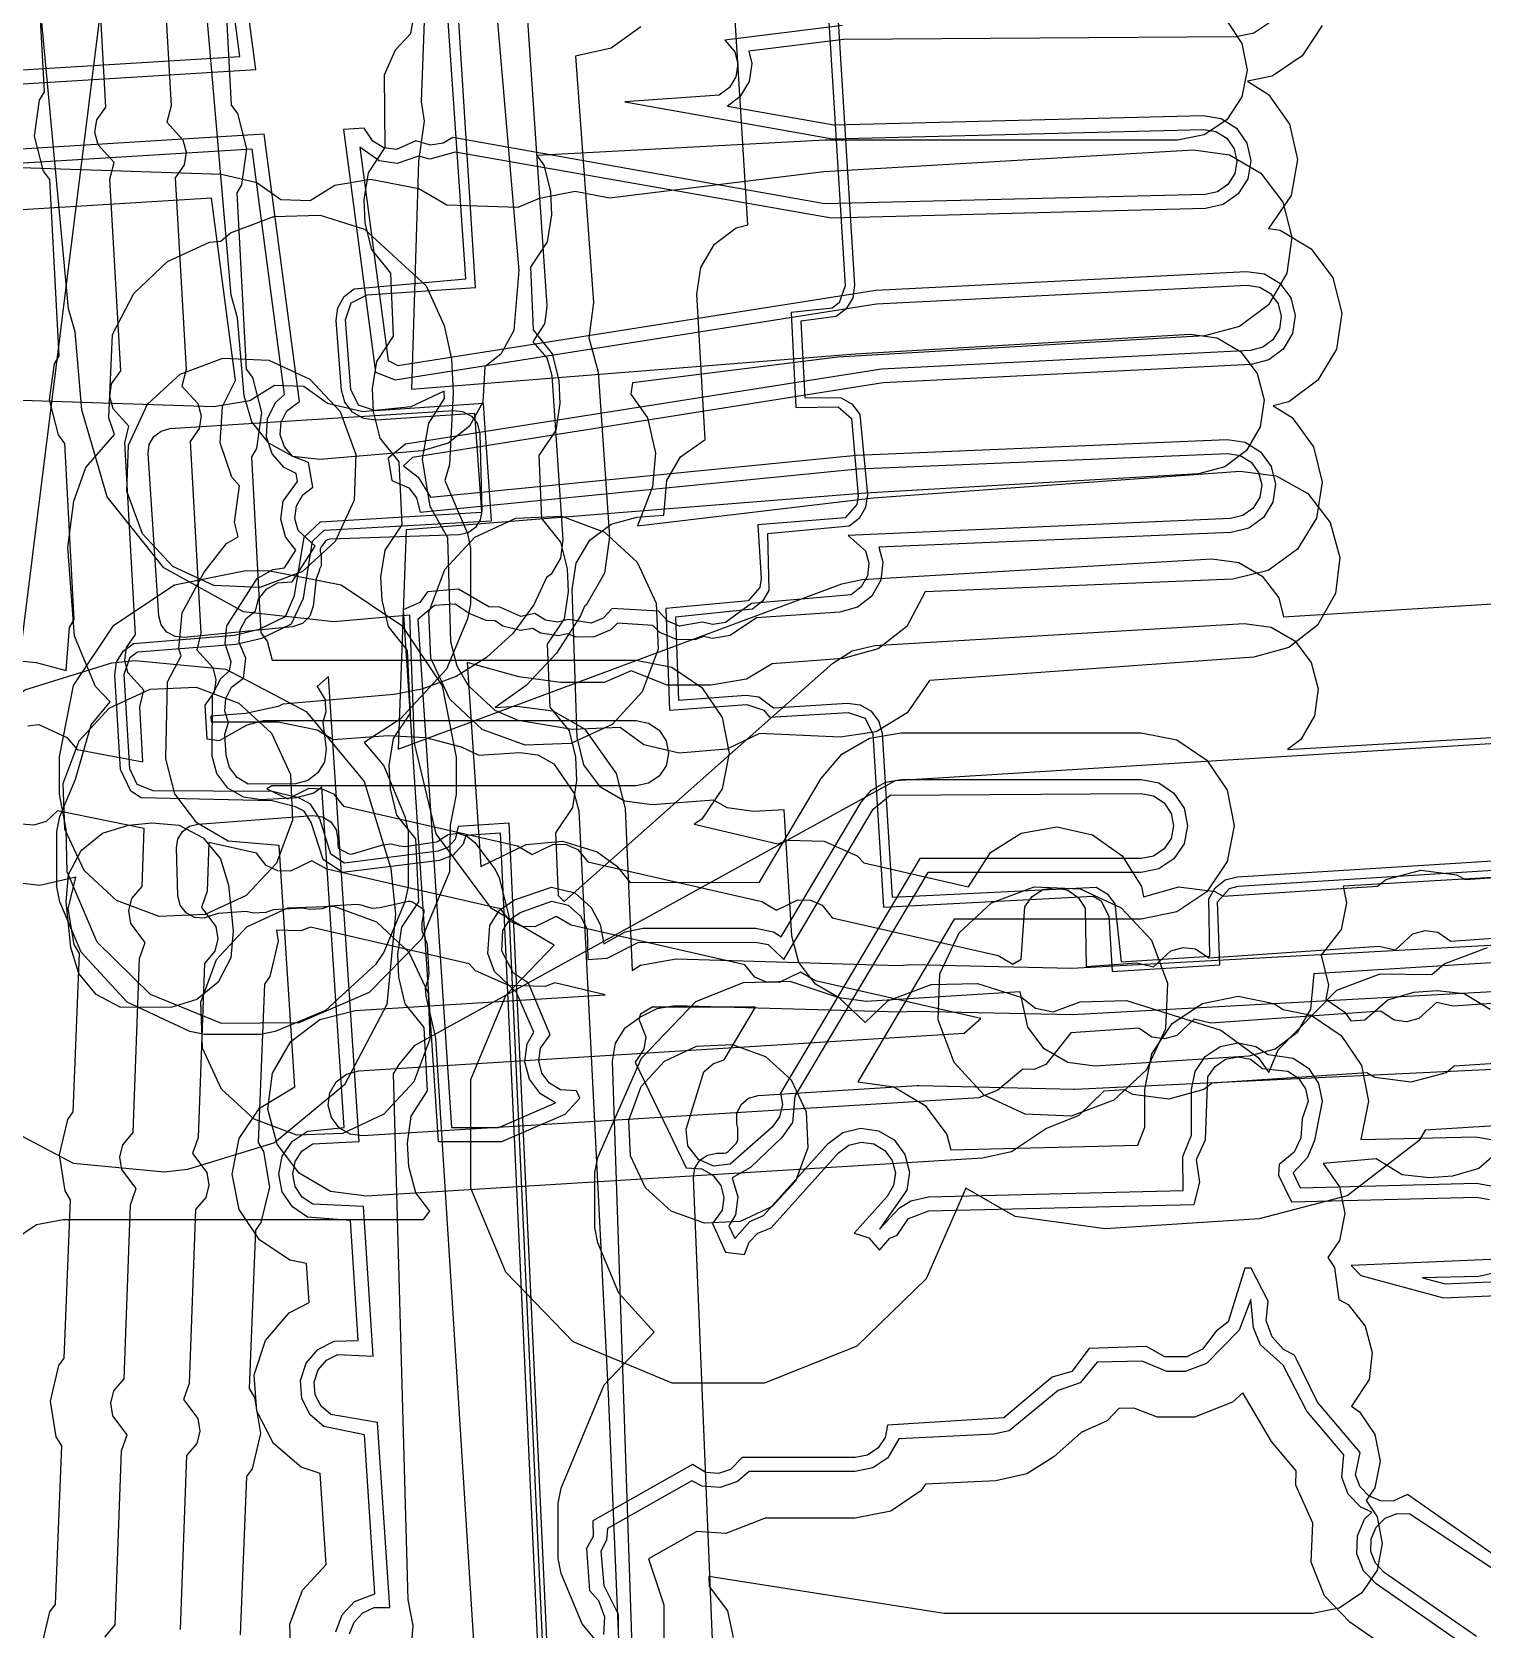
# Model space of a CAD drawing. Header units: metres. Extents: x -3943 to -3664, y 4962 to 6622.
# Drawn here: x -3807.2 to -3776.07, y 5378.85 to 5413.15 of the extents above; entities that cross this region are included whole.
import ezdxf

# ---------------------------------------------------------------- set-up
doc = ezdxf.new("R2010")
doc.units = ezdxf.units.M
doc.layers.add('AI_GREENING_EXCLUSIONS', color=1, linetype='Continuous')
doc.layers.add('AI_GREENING_LAWN', color=82, linetype='Continuous')

msp = doc.modelspace()

# ---------------------------------------------------------------- linework, layer by layer
at = {"layer": 'AI_GREENING_EXCLUSIONS'}
for points in [[(-3792.128, 5446.224), (-3789.745, 5407.694), (-3789.869, 5407.332), (-3790.024, 5407.214), (-3790.905, 5407.121), (-3790.8, 5405.08), (-3789.894, 5405.098), (-3789.607, 5404.845), (-3789.466, 5403.194), (-3789.493, 5403.001), (-3789.746, 5402.714), (-3791.621, 5402.56), (-3791.549, 5401.41), (-3791.575, 5401.218), (-3791.825, 5400.932), (-3793.59, 5400.765), (-3793.514, 5398.582), (-3791.852, 5398.703), (-3791.489, 5398.583), (-3791.369, 5398.429), (-3789.679, 5398.534), (-3789.317, 5398.409), (-3789.149, 5398.065), (-3788.92, 5394.355), (-3784.42, 5394.589), (-3784.251, 5394.491), (-3784.084, 5394.148), (-3784.009, 5392.967), (-3781.701, 5393.113), (-3781.748, 5394.469), (-3781.495, 5394.756), (-3781.306, 5394.806), (-3752.785, 5396.592)], [(-3791.929, 5446.237), (-3789.545, 5407.706), (-3789.582, 5407.436), (-3789.719, 5407.199), (-3789.937, 5407.034), (-3790.695, 5406.934), (-3790.61, 5405.293), (-3789.829, 5405.288), (-3789.593, 5405.15), (-3789.427, 5404.933), (-3789.267, 5403.206), (-3789.304, 5402.936), (-3789.441, 5402.7), (-3789.658, 5402.534), (-3791.409, 5402.372), (-3791.385, 5401.154), (-3791.521, 5400.919), (-3791.735, 5400.753), (-3793.384, 5400.579), (-3793.321, 5398.796), (-3791.867, 5398.903), (-3791.596, 5398.869), (-3791.281, 5398.635), (-3789.692, 5398.733), (-3789.421, 5398.696), (-3789.185, 5398.559), (-3789.019, 5398.342), (-3788.95, 5398.078), (-3788.733, 5394.567), (-3784.354, 5394.778), (-3784.119, 5394.641), (-3783.954, 5394.424), (-3783.822, 5393.179), (-3781.913, 5393.3), (-3781.938, 5394.533), (-3781.8, 5394.77), (-3781.583, 5394.936), (-3781.319, 5395.005), (-3752.797, 5396.791)], [(-3754.535, 5394.479), (-3779.685, 5392.923), (-3779.751, 5392.16), (-3780.045, 5391.654), (-3780.51, 5391.299), (-3781.076, 5391.149), (-3784.382, 5390.94), (-3784.962, 5391.017), (-3785.468, 5391.311), (-3785.823, 5391.776), (-3785.985, 5392.533), (-3789.295, 5392.328), (-3789.875, 5392.406), (-3790.381, 5392.701), (-3790.736, 5393.166), (-3790.885, 5393.732), (-3790.885, 5393.732), (-3791.053, 5396.445), (-3791.701, 5396.405), (-3792.277, 5396.482), (-3792.562, 5396.646), (-3793.886, 5396.549), (-3794.48, 5396.626), (-3794.997, 5396.929), (-3795.354, 5397.41), (-3795.494, 5397.993), (-3795.606, 5401.176), (-3795.517, 5401.74), (-3795.223, 5402.23), (-3794.768, 5402.575), (-3794.216, 5402.724), (-3793.638, 5402.767), (-3793.57, 5403.515), (-3793.276, 5404.021), (-3792.75, 5404.391), (-3792.928, 5407.512), (-3792.845, 5408.088), (-3792.549, 5408.588), (-3792.085, 5408.939), (-3791.83, 5409.006), (-3794.032, 5444.604)], [(-3798.262, 5427.365), (-3798.848, 5411.653), (-3798.78, 5411.227), (-3798.905, 5410.372), (-3799.056, 5405.474), (-3789.526, 5406.231), (-3782.336, 5406.655), (-3781.756, 5406.574), (-3781.251, 5406.278), (-3780.898, 5405.812), (-3780.75, 5405.245), (-3780.831, 5404.665), (-3781.127, 5404.161), (-3781.594, 5403.807), (-3782.16, 5403.66), (-3789.304, 5403.24), (-3799.166, 5402.456), (-3799.337, 5397.747), (-3789.816, 5401.297), (-3789.38, 5401.389), (-3781.874, 5401.833), (-3781.294, 5401.753), (-3780.789, 5401.457), (-3780.436, 5400.991), (-3780.331, 5400.589), (-3774.579, 5400.945)], [(-3797.536, 5417.202), (-3796.75, 5408.025), (-3796.855, 5406.738), (-3797.137, 5406.225), (-3797.476, 5405.954), (-3797.525, 5405.195), (-3797.808, 5404.682), (-3798.265, 5404.317), (-3798.827, 5404.154), (-3801.019, 5403.966), (-3801.601, 5404.031), (-3802.113, 5404.314), (-3802.479, 5404.771), (-3802.642, 5405.333), (-3802.785, 5407.004), (-3802.927, 5407.496), (-3803.502, 5414.211)], [(-3817.391, 5411.417), (-3802.398, 5412.34), (-3803.004, 5416.943)], [(-3817.224, 5411.728), (-3802.738, 5412.62), (-3803.268, 5416.648)], [(-3807.889, 5399.681), (-3807.113, 5399.603), (-3806.47, 5399.437), (-3806.398, 5400.355), (-3806.295, 5400.53), (-3806.496, 5404.311), (-3806.632, 5404.491), (-3806.827, 5405.247), (-3806.718, 5406.019), (-3806.615, 5406.194), (-3806.816, 5409.975), (-3806.952, 5410.155), (-3807.147, 5410.911), (-3807.038, 5411.684), (-3806.935, 5411.859), (-3807.136, 5415.64)], [(-3807.287, 5398.249), (-3807.055, 5398.277), (-3806.45, 5397.998), (-3806.227, 5397.74), (-3804.82, 5397.47), (-3804.888, 5398.657), (-3804.799, 5399.014), (-3805.141, 5399.391), (-3805.209, 5399.655), (-3805.171, 5399.926), (-3804.975, 5400.205), (-3805.207, 5404.321), (-3805.118, 5404.678), (-3805.461, 5405.055), (-3805.529, 5405.32), (-3805.491, 5405.59), (-3805.295, 5405.869), (-3805.527, 5409.986), (-3805.438, 5410.343), (-3805.781, 5410.72), (-3805.849, 5410.984), (-3805.811, 5411.255), (-3805.615, 5411.533), (-3805.847, 5415.65)], [(-3804.447, 5415.679), (-3804.214, 5411.562), (-3804.303, 5411.206), (-3803.961, 5410.828), (-3803.892, 5410.564), (-3803.93, 5410.293), (-3804.127, 5410.015), (-3803.894, 5405.898), (-3803.983, 5405.541), (-3803.641, 5405.164), (-3803.572, 5404.899), (-3803.61, 5404.629), (-3803.807, 5404.35), (-3803.574, 5400.233), (-3803.663, 5399.877), (-3803.321, 5399.499), (-3803.253, 5399.235), (-3803.291, 5398.965), (-3803.487, 5398.686), (-3803.446, 5397.969), (-3803.174, 5397.928), (-3802.579, 5398.266), (-3802.233, 5398.358), (-3794.233, 5398.358), (-3793.966, 5398.305), (-3793.738, 5398.153), (-3793.587, 5397.926), (-3793.533, 5397.658), (-3793.587, 5397.39), (-3793.738, 5397.163), (-3793.966, 5397.011), (-3794.233, 5396.958), (-3802.048, 5396.958), (-3802.159, 5396.895), (-3801.706, 5396.68), (-3801.248, 5396.904), (-3800.975, 5396.896), (-3800.726, 5396.785), (-3800.513, 5396.519), (-3796.779, 5395.667), (-3796.46, 5395.483), (-3796.003, 5395.707), (-3795.73, 5395.7), (-3795.481, 5395.588), (-3795.267, 5395.322), (-3791.533, 5394.47), (-3791.215, 5394.286), (-3790.758, 5394.51), (-3790.485, 5394.503), (-3790.235, 5394.391), (-3790.022, 5394.125), (-3786.459, 5393.312), (-3786.141, 5393.128), (-3785.965, 5393.238), (-3785.885, 5394.36), (-3785.728, 5394.583), (-3785.497, 5394.729), (-3785.228, 5394.776), (-3784.961, 5394.717), (-3784.738, 5394.559), (-3784.592, 5394.329), (-3784.569, 5393.079), (-3783.485, 5393.154), (-3783.127, 5393.07), (-3782.755, 5393.417), (-3782.491, 5393.489), (-3782.22, 5393.455), (-3781.939, 5393.262), (-3778.288, 5393.516), (-3777.93, 5393.432), (-3777.557, 5393.779), (-3777.294, 5393.851), (-3777.023, 5393.817), (-3776.742, 5393.624), (-3773.091, 5393.878)], [(-3803.126, 5415.354), (-3802.925, 5411.573), (-3802.789, 5411.393), (-3802.594, 5410.637), (-3802.703, 5409.864), (-3802.806, 5409.69), (-3802.605, 5405.908), (-3802.47, 5405.728), (-3802.274, 5404.973), (-3802.383, 5404.2), (-3802.486, 5404.025), (-3802.285, 5400.244), (-3802.15, 5400.064), (-3802.045, 5399.658), (-3794.233, 5399.658), (-3793.468, 5399.506), (-3792.819, 5399.072), (-3792.386, 5398.423), (-3792.233, 5397.658), (-3792.386, 5396.893), (-3792.819, 5396.244), (-3792.983, 5396.134), (-3791.186, 5395.712), (-3790.976, 5395.792), (-3790.196, 5395.77), (-3789.483, 5395.452), (-3789.344, 5395.304), (-3787.095, 5394.791), (-3786.625, 5395.524), (-3785.965, 5395.942), (-3785.197, 5396.076), (-3784.435, 5395.905), (-3783.797, 5395.456), (-3783.379, 5394.797), (-3783.341, 5394.576), (-3782.581, 5394.786), (-3781.807, 5394.687), (-3781.631, 5394.587), (-3778.315, 5394.805), (-3778.137, 5394.943), (-3777.384, 5395.148), (-3776.61, 5395.049), (-3776.434, 5394.949), (-3773.118, 5395.167)], [(-3754.86, 5390.953), (-3777.289, 5389.564), (-3777.419, 5389.34), (-3778.969, 5388.156), (-3780.855, 5387.656), (-3784.161, 5387.447), (-3786.094, 5387.706), (-3787.151, 5388.319), (-3788.002, 5386.371), (-3789.496, 5384.924), (-3791.477, 5384.133), (-3793.455, 5384.133), (-3795.579, 5385.02), (-3797.026, 5386.514), (-3797.782, 5388.319), (-3797.782, 5390.649), (-3797.026, 5392.454), (-3795.991, 5393.536), (-3797.334, 5394.324), (-3798.525, 5395.928), (-3798.992, 5397.87), (-3799.089, 5400.619), (-3800.721, 5400.479), (-3802.66, 5400.695), (-3804.368, 5401.637), (-3805.586, 5403.16), (-3806.129, 5405.034), (-3806.272, 5406.706), (-3806.415, 5407.198), (-3807.153, 5415.131)], [(-3795.475, 5364.054), (-3796.955, 5396.155), (-3798.05, 5396.082), (-3798.117, 5395.803), (-3798.27, 5395.636), (-3798.481, 5395.553), (-3800.49, 5395.293), (-3800.787, 5395.489), (-3801.023, 5396.251), (-3801.218, 5396.561), (-3801.455, 5396.689), (-3802.036, 5396.838), (-3804.601, 5396.849), (-3804.942, 5396.985), (-3805.098, 5397.319), (-3805.221, 5399.353), (-3805.094, 5399.718), (-3804.935, 5399.836), (-3802.817, 5399.999), (-3802.265, 5400.127), (-3801.63, 5400.437), (-3801.371, 5400.987), (-3801.179, 5402.209), (-3800.927, 5402.444), (-3797.333, 5402.645), (-3797.505, 5405.167), (-3799.826, 5405.008), (-3800.188, 5405.129), (-3800.359, 5405.47), (-3800.47, 5406.966), (-3800.349, 5407.331), (-3800.005, 5407.502), (-3797.676, 5407.661), (-3798.121, 5414.741)], [(-3795.675, 5364.047), (-3797.145, 5395.942), (-3797.888, 5395.893), (-3797.943, 5395.705), (-3798.156, 5395.471), (-3798.452, 5395.355), (-3800.533, 5395.098), (-3800.949, 5395.372), (-3801.209, 5396.171), (-3801.359, 5396.41), (-3801.542, 5396.508), (-3802.046, 5396.638), (-3804.859, 5396.699), (-3805.08, 5396.84), (-3805.298, 5397.306), (-3805.421, 5399.341), (-3805.383, 5399.615), (-3805.242, 5399.852), (-3805.021, 5400.017), (-3802.851, 5400.196), (-3802.326, 5400.318), (-3801.76, 5400.592), (-3801.563, 5401.046), (-3801.357, 5402.299), (-3801.005, 5402.628), (-3797.546, 5402.835), (-3797.691, 5404.954), (-3799.812, 5404.809), (-3800.082, 5404.843), (-3800.319, 5404.978), (-3800.486, 5405.193), (-3800.558, 5405.455), (-3800.669, 5406.951), (-3800.636, 5407.223), (-3800.5, 5407.462), (-3800.284, 5407.63), (-3797.889, 5407.847), (-3798.347, 5414.529)], [(-3807.592, 5387.209), (-3807.106, 5387.534), (-3806.532, 5387.648), (-3798.793, 5387.648), (-3798.66, 5387.82), (-3798.961, 5388.216), (-3799.11, 5388.782), (-3799.14, 5389.282), (-3799.061, 5389.861), (-3798.707, 5390.411), (-3798.778, 5391.768), (-3799.187, 5392.278), (-3799.327, 5392.846), (-3799.349, 5393.345), (-3799.26, 5393.924), (-3798.898, 5394.468), (-3798.958, 5395.817), (-3799.367, 5396.326), (-3799.506, 5396.895), (-3799.529, 5397.394), (-3799.44, 5397.973), (-3799.078, 5398.516), (-3799.138, 5399.865), (-3799.546, 5400.375), (-3799.686, 5400.943), (-3799.708, 5401.443), (-3799.619, 5402.021), (-3799.257, 5402.565), (-3799.317, 5403.914), (-3799.726, 5404.424), (-3799.866, 5404.992), (-3799.888, 5405.492), (-3799.799, 5406.07), (-3799.437, 5406.614), (-3799.497, 5407.963), (-3799.906, 5408.473), (-3800.045, 5409.041), (-3800.067, 5409.54), (-3799.979, 5410.119), (-3799.617, 5410.663), (-3799.635, 5412.224), (-3799.399, 5412.76), (-3799.069, 5413.114), (-3798.95, 5413.756)], [(-3796.579, 5413.603), (-3796.145, 5407.265), (-3796.145, 5407.265), (-3796.145, 5407.265), (-3796.145, 5407.265), (-3796.17, 5407.071), (-3796.195, 5406.878), (-3796.195, 5406.878), (-3796.195, 5406.878), (-3796.45, 5406.492), (-3796.145, 5406.145), (-3796.145, 5406.145), (-3796.145, 5406.145), (-3796.094, 5405.957), (-3796.043, 5405.768), (-3796.043, 5405.768), (-3796.043, 5405.768), (-3795.801, 5402.238), (-3795.853, 5401.846), (-3796.052, 5401.504), (-3796.154, 5401.428), (-3796.43, 5400.845), (-3796.881, 5400.231), (-3797.441, 5399.712), (-3798.096, 5399.306), (-3798.831, 5399.03), (-3799.424, 5398.919), (-3801.813, 5398.713), (-3801.918, 5398.664), (-3802.609, 5398.513), (-3803.363, 5398.451), (-3803.356, 5398.329), (-3801.913, 5398.333), (-3801.08, 5398.158), (-3800.737, 5397.951), (-3799.553, 5398.037), (-3798.754, 5397.995), (-3797.986, 5397.798), (-3797.608, 5397.615), (-3796.725, 5397.673), (-3796.338, 5397.622), (-3796, 5397.427), (-3795.559, 5396.796), (-3795.464, 5396.418), (-3794.833, 5383.903), (-3794.129, 5367.23)], [(-3789.8, 5413.283), (-3792.327, 5412.972), (-3792.113, 5412.72), (-3792.048, 5412.455), (-3792.089, 5412.185), (-3792.23, 5411.951), (-3792.45, 5411.789), (-3794.47, 5411.643), (-3790.013, 5410.848), (-3782.052, 5411.054), (-3781.783, 5411.008), (-3781.552, 5410.862), (-3781.394, 5410.639), (-3781.334, 5410.372), (-3781.38, 5410.103), (-3781.526, 5409.872), (-3781.749, 5409.715), (-3782.015, 5409.654), (-3790.189, 5409.457), (-3798.166, 5410.88), (-3798.376, 5410.755), (-3798.646, 5410.717), (-3798.959, 5410.808), (-3799.376, 5410.622), (-3799.647, 5410.659), (-3799.883, 5410.797), (-3800.066, 5411.081), (-3800.512, 5411.053), (-3799.826, 5405.838), (-3799.401, 5405.674), (-3789.069, 5407.304), (-3781.115, 5407.706), (-3780.845, 5407.666), (-3780.61, 5407.526), (-3780.447, 5407.307), (-3780.381, 5407.042), (-3780.42, 5406.772), (-3780.56, 5406.537), (-3780.78, 5406.374), (-3781.044, 5406.307), (-3788.961, 5405.908), (-3799.183, 5404.291), (-3799.557, 5403.993), (-3799.478, 5403.513), (-3799.11, 5403.359), (-3798.943, 5403.143), (-3798.867, 5402.832), (-3789.471, 5403.761), (-3781.531, 5404.094), (-3781.261, 5404.052), (-3781.028, 5403.91), (-3780.867, 5403.689), (-3780.802, 5403.424), (-3780.844, 5403.154), (-3780.987, 5402.921), (-3781.207, 5402.76), (-3781.473, 5402.695), (-3789.679, 5402.333), (-3789.304, 5402), (-3789.232, 5401.737), (-3789.265, 5401.466), (-3789.4, 5401.229), (-3789.616, 5401.061), (-3791.752, 5400.872), (-3792.315, 5400.464), (-3792.584, 5400.42), (-3792.812, 5400.474), (-3793.302, 5400.389), (-3793.553, 5400.496), (-3793.75, 5400.706), (-3794.748, 5400.762), (-3794.942, 5400.556), (-3795.193, 5400.448), (-3795.683, 5400.53), (-3795.91, 5400.475), (-3796.18, 5400.518), (-3796.406, 5400.656), (-3796.703, 5400.596), (-3797.158, 5400.795), (-3797.392, 5400.798), (-3798.041, 5401.182), (-3798.711, 5401.124), (-3798.876, 5400.895), (-3799.232, 5400.737), (-3798.478, 5389.321), (-3797.114, 5389.321), (-3795.754, 5389.903), (-3795.436, 5390.249), (-3795.514, 5390.411), (-3795.852, 5390.431), (-3796.088, 5390.569), (-3796.252, 5390.787), (-3796.321, 5391.051), (-3796.284, 5391.321), (-3796.073, 5391.612), (-3796.544, 5392.717), (-3796.865, 5392.932), (-3797.117, 5393.407), (-3797.091, 5393.849), (-3796.946, 5394.08), (-3796.722, 5394.238), (-3796.041, 5394.482), (-3795.689, 5394.398), (-3795.426, 5394.158), (-3795.284, 5393.878), (-3795.268, 5393.228), (-3794.855, 5393.255), (-3794.185, 5393.593), (-3791.668, 5393.601), (-3791.4, 5393.548), (-3791.059, 5393.226), (-3789.143, 5396.453), (-3788.778, 5396.755), (-3783.392, 5396.796), (-3783.124, 5396.743), (-3782.897, 5396.591), (-3782.745, 5396.364), (-3782.692, 5396.096), (-3782.745, 5395.828), (-3782.897, 5395.601), (-3783.124, 5395.449), (-3783.392, 5395.396), (-3788.143, 5395.396), (-3791.134, 5390.356), (-3791.092, 5390.115), (-3791.151, 5389.849), (-3791.307, 5389.625), (-3792.212, 5388.832), (-3792.566, 5388.791), (-3792.894, 5388.93), (-3793.118, 5389.23), (-3793.159, 5389.584), (-3792.776, 5390.813), (-3792.57, 5390.993), (-3792.338, 5391.071), (-3791.667, 5392.201), (-3793.89, 5392.201), (-3794.138, 5392.053), (-3794.176, 5391.943), (-3794.024, 5391.57), (-3794.062, 5391.299), (-3794.255, 5391.022), (-3793.154, 5388.754), (-3792.817, 5388.734), (-3792.581, 5388.596), (-3792.416, 5388.378), (-3792.347, 5388.114), (-3792.385, 5387.843), (-3792.591, 5387.556), (-3792.311, 5386.94), (-3791.905, 5386.891), (-3791.805, 5387.156), (-3791.617, 5387.353), (-3791.33, 5387.465), (-3789.884, 5389.076), (-3789.665, 5389.24), (-3789.4, 5389.307), (-3789.13, 5389.268), (-3788.895, 5389.129), (-3788.732, 5388.91), (-3788.664, 5388.646), (-3788.703, 5388.375), (-3788.842, 5388.14), (-3789.548, 5387.354), (-3789.234, 5387.251), (-3789.009, 5386.983), (-3788.785, 5387.245), (-3788.625, 5387.311), (-3788.382, 5387.664), (-3787.949, 5387.828), (-3782.253, 5387.97), (-3782.127, 5388.449), (-3782.198, 5388.935), (-3782.009, 5389.354), (-3781.956, 5390.706), (-3781.804, 5390.933), (-3781.577, 5391.085), (-3781.309, 5391.138), (-3781.041, 5391.085), (-3780.782, 5390.885), (-3780.239, 5390.832), (-3780.012, 5390.68), (-3779.86, 5390.453), (-3779.807, 5390.185), (-3779.936, 5389.804), (-3779.963, 5389.397), (-3780.108, 5389.087), (-3780.426, 5388.829), (-3780.438, 5388.599), (-3780.159, 5388.023), (-3776.182, 5388.122), (-3775.913, 5388.076)], [(-3780.645, 5413.336), (-3780.968, 5413.117), (-3781.35, 5413.038), (-3789.78, 5412.983), (-3791.813, 5412.733), (-3791.748, 5412.469), (-3791.806, 5412.083), (-3792.008, 5411.749), (-3792.271, 5411.555), (-3789.99, 5411.149), (-3782.059, 5411.354), (-3781.675, 5411.288), (-3781.345, 5411.079), (-3781.12, 5410.761), (-3781.034, 5410.38), (-3781.1, 5409.995), (-3781.308, 5409.666), (-3781.627, 5409.44), (-3782.008, 5409.354), (-3790.04, 5409.147), (-3798.117, 5410.567), (-3798.663, 5410.417), (-3798.905, 5410.48), (-3799.358, 5410.323), (-3799.745, 5410.375), (-3800.16, 5410.675), (-3799.557, 5406.092), (-3799.347, 5405.986), (-3789.084, 5407.604), (-3781.13, 5408.005), (-3780.744, 5407.949), (-3780.409, 5407.748), (-3780.176, 5407.435), (-3780.081, 5407.057), (-3780.138, 5406.671), (-3780.338, 5406.336), (-3780.651, 5406.103), (-3781.029, 5406.008), (-3788.93, 5405.609), (-3799.034, 5404.011), (-3799.227, 5403.832), (-3798.912, 5403.585), (-3798.642, 5403.156), (-3789.501, 5404.059), (-3781.544, 5404.394), (-3781.158, 5404.334), (-3780.825, 5404.131), (-3780.595, 5403.816), (-3780.503, 5403.437), (-3780.563, 5403.051), (-3780.766, 5402.718), (-3781.081, 5402.488), (-3781.46, 5402.396), (-3789.021, 5402.079), (-3788.932, 5401.759), (-3788.981, 5401.372), (-3789.173, 5401.032), (-3789.481, 5400.793), (-3789.857, 5400.689), (-3791.646, 5400.563), (-3792.209, 5400.183), (-3792.594, 5400.121), (-3792.788, 5400.166), (-3792.973, 5400.092), (-3793.363, 5400.096), (-3793.722, 5400.248), (-3793.872, 5400.402), (-3794.633, 5400.452), (-3794.771, 5400.31), (-3795.13, 5400.155), (-3795.52, 5400.149), (-3795.705, 5400.222), (-3795.898, 5400.176), (-3796.284, 5400.236), (-3796.451, 5400.338), (-3796.713, 5400.296), (-3797.093, 5400.386), (-3797.255, 5400.502), (-3797.453, 5400.504), (-3797.812, 5400.658), (-3798.118, 5400.858), (-3798.556, 5400.832), (-3798.918, 5400.527), (-3798.198, 5389.621), (-3797.175, 5389.621), (-3795.959, 5390.152), (-3796.287, 5390.344), (-3796.522, 5390.656), (-3796.621, 5391.033), (-3796.568, 5391.42), (-3796.424, 5391.664), (-3796.801, 5392.518), (-3797.269, 5392.972), (-3797.413, 5393.36), (-3797.371, 5393.957), (-3797.163, 5394.287), (-3796.844, 5394.512), (-3796.049, 5394.782), (-3795.546, 5394.661), (-3795.193, 5394.347), (-3795.002, 5393.98), (-3794.922, 5393.565), (-3794.466, 5393.825), (-3794.083, 5393.901), (-3791.668, 5393.901), (-3791.285, 5393.825), (-3791.118, 5393.713), (-3789.401, 5396.606), (-3789.178, 5396.867), (-3788.879, 5397.037), (-3788.541, 5397.096), (-3783.392, 5397.096), (-3783.009, 5397.02), (-3782.685, 5396.803), (-3782.468, 5396.479), (-3782.392, 5396.096), (-3782.468, 5395.713), (-3782.685, 5395.389), (-3783.009, 5395.172), (-3783.392, 5395.096), (-3787.972, 5395.096), (-3790.824, 5390.291), (-3790.876, 5389.728), (-3791.1, 5389.408), (-3791.774, 5388.762), (-3792.169, 5388.539), (-3792.048, 5388.132), (-3792.101, 5387.745), (-3792.24, 5387.508), (-3792.115, 5387.234), (-3791.79, 5387.599), (-3791.497, 5387.728), (-3790.107, 5389.276), (-3789.795, 5389.51), (-3789.417, 5389.607), (-3789.03, 5389.551), (-3788.695, 5389.352), (-3788.461, 5389.04), (-3788.364, 5388.662), (-3788.42, 5388.276), (-3789.007, 5387.44), (-3788.575, 5387.894), (-3788.337, 5388.042), (-3787.956, 5388.128), (-3782.486, 5388.265), (-3782.492, 5388.995), (-3782.309, 5389.458), (-3782.309, 5390.438), (-3782.233, 5390.821), (-3782.016, 5391.145), (-3781.692, 5391.362), (-3781.309, 5391.438), (-3780.926, 5391.362), (-3780.662, 5391.185), (-3780.124, 5391.109), (-3779.8, 5390.892), (-3779.583, 5390.568), (-3779.507, 5390.185), (-3779.669, 5389.338), (-3779.82, 5388.976), (-3780.129, 5388.649), (-3779.973, 5388.328), (-3776.189, 5388.422), (-3775.805, 5388.356)], [(-3779.504, 5413.285), (-3779.933, 5412.633), (-3780.579, 5412.195), (-3781.105, 5412.087), (-3780.656, 5411.804), (-3780.206, 5411.167), (-3780.034, 5410.406), (-3780.167, 5409.637), (-3780.654, 5408.927), (-3780.408, 5408.891), (-3779.739, 5408.49), (-3779.273, 5407.864), (-3779.082, 5407.107), (-3779.196, 5406.335), (-3779.596, 5405.665), (-3780.222, 5405.2), (-3780.556, 5405.116), (-3780.148, 5404.867), (-3779.688, 5404.237), (-3779.504, 5403.478), (-3779.624, 5402.707), (-3780.03, 5402.041), (-3780.66, 5401.581), (-3781.418, 5401.397), (-3788.024, 5401.12), (-3788.417, 5400.379), (-3789.032, 5399.899), (-3789.785, 5399.692), (-3791.313, 5399.58), (-3791.859, 5399.247), (-3792.629, 5399.121), (-3793.567, 5399.117), (-3794.34, 5399.428), (-3794.919, 5399.177), (-3795.858, 5399.176), (-3796.749, 5399.297), (-3797.855, 5399.609), (-3797.566, 5395.227), (-3796.591, 5395.7), (-3795.814, 5395.772), (-3795.069, 5395.54), (-3794.645, 5395.232), (-3794.361, 5394.879), (-3791.586, 5394.885), (-3790.261, 5397.117), (-3789.814, 5397.638), (-3789.218, 5397.978), (-3788.541, 5398.096), (-3783.392, 5398.096), (-3782.627, 5397.944), (-3781.978, 5397.51), (-3781.544, 5396.861), (-3781.392, 5396.096), (-3781.544, 5395.331), (-3781.978, 5394.682), (-3782.627, 5394.248), (-3783.392, 5394.096), (-3787.403, 5394.096), (-3789.475, 5390.604), (-3788.698, 5390.494), (-3788.027, 5390.096), (-3787.559, 5389.472), (-3787.474, 5389.14), (-3783.463, 5389.241), (-3783.309, 5389.624), (-3783.309, 5390.438), (-3783.157, 5391.203), (-3782.723, 5391.852), (-3782.074, 5392.286), (-3781.309, 5392.438), (-3780.544, 5392.286), (-3780.344, 5392.153), (-3779.742, 5392.033), (-3779.093, 5391.599), (-3778.659, 5390.95), (-3778.507, 5390.185), (-3778.674, 5389.36), (-3776.214, 5389.422), (-3775.446, 5389.289)], [(-3781.55, 5413.383), (-3781.225, 5412.897), (-3781.111, 5412.323), (-3781.225, 5411.749), (-3781.55, 5411.262), (-3782.037, 5410.937), (-3782.611, 5410.823), (-3790.174, 5410.823), (-3796.363, 5410.494), (-3796.211, 5410.286), (-3796.071, 5409.718), (-3796.049, 5409.218), (-3796.138, 5408.64), (-3796.5, 5408.096), (-3796.44, 5406.747), (-3796.031, 5406.237), (-3795.892, 5405.669), (-3795.869, 5405.169), (-3795.958, 5404.591), (-3796.32, 5404.047), (-3796.26, 5402.698), (-3795.852, 5402.189), (-3795.712, 5401.62), (-3795.69, 5401.121), (-3795.779, 5400.542), (-3796.141, 5399.998), (-3796.081, 5398.649), (-3795.672, 5398.14), (-3795.532, 5397.571), (-3795.51, 5397.072), (-3795.599, 5396.493), (-3795.961, 5395.95), (-3795.901, 5394.601), (-3795.775, 5394.476), (-3790.011, 5399.593), (-3789.59, 5399.856), (-3789.106, 5399.968), (-3781.177, 5400.445), (-3780.597, 5400.366), (-3780.092, 5400.071), (-3779.738, 5399.604), (-3779.589, 5399.038), (-3779.669, 5398.458), (-3779.964, 5397.953), (-3780.251, 5397.735), (-3772.699, 5398.179)], [(-3794.127, 5413.255), (-3794.767, 5412.801), (-3795.533, 5412.629), (-3795.148, 5407.333), (-3795.148, 5407.333), (-3795.148, 5407.333), (-3795.148, 5407.333), (-3795.198, 5406.946), (-3795.245, 5406.575), (-3795.147, 5406.213), (-3795.045, 5405.837), (-3795.045, 5405.837), (-3795.045, 5405.837), (-3794.804, 5402.306), (-3794.907, 5401.522), (-3795.305, 5400.839), (-3795.339, 5400.814), (-3795.422, 5400.605), (-3795.938, 5399.803), (-3796.595, 5399.114), (-3797.259, 5398.64), (-3796.79, 5398.671), (-3796.017, 5398.569), (-3795.341, 5398.179), (-3794.656, 5397.225), (-3794.465, 5396.468), (-3794.316, 5392.994), (-3794.139, 5393.106), (-3793.37, 5393.241), (-3788.588, 5393.102), (-3788.316, 5393.119), (-3784.876, 5393.045), (-3774.985, 5393.588)], [(-3800.382, 5378.745), (-3800.287, 5379.001), (-3800.101, 5379.201), (-3799.853, 5379.314), (-3799.519, 5379.314), (-3799.78, 5383.286), (-3800.787, 5383.46), (-3800.995, 5383.638), (-3801.119, 5383.881), (-3801.14, 5384.153), (-3801.055, 5384.413), (-3800.878, 5384.621), (-3800.634, 5384.744), (-3799.874, 5384.707), (-3800.085, 5387.921), (-3801.17, 5387.974), (-3801.397, 5388.126), (-3801.549, 5388.353), (-3801.602, 5388.621), (-3801.549, 5388.889), (-3801.397, 5389.116), (-3801.17, 5389.268), (-3800.177, 5389.321), (-3800.833, 5399.303), (-3801.081, 5399.092), (-3800.913, 5398.816), (-3800.889, 5398.544), (-3800.959, 5398.321), (-3800.886, 5397.741), (-3800.924, 5397.471), (-3801.062, 5397.235), (-3801.28, 5397.07), (-3801.544, 5397.001), (-3802.562, 5396.995), (-3802.798, 5397.133), (-3802.963, 5397.351), (-3803.032, 5397.615), (-3803.06, 5398.065), (-3802.982, 5398.314), (-3803.061, 5398.561), (-3803.039, 5398.833), (-3802.914, 5399.076), (-3802.659, 5399.268), (-3802.61, 5399.698), (-3802.755, 5400.035), (-3802.73, 5400.307), (-3802.603, 5400.549), (-3802.403, 5400.715), (-3802.335, 5400.966), (-3802.169, 5401.182), (-3801.932, 5401.319), (-3801.614, 5401.341), (-3801.12, 5402.105), (-3801.487, 5402.437), (-3801.557, 5402.701), (-3801.522, 5402.972), (-3801.385, 5403.209), (-3801.172, 5403.373), (-3801.262, 5403.902), (-3801.602, 5404.029), (-3801.782, 5404.235), (-3801.87, 5404.493), (-3801.852, 5404.766), (-3801.731, 5405.011), (-3801.46, 5405.213), (-3802.215, 5410.949), (-3817.305, 5410.02)], [(-3817.786, 5410.579), (-3803.13, 5410.093), (-3802.37, 5409.915), (-3801.861, 5409.55), (-3801.228, 5409.529), (-3800.701, 5409.857), (-3799.931, 5409.984), (-3798.893, 5409.783), (-3798.296, 5409.432), (-3796.766, 5409.381), (-3796.304, 5409.573), (-3795.539, 5409.727), (-3794.801, 5409.582), (-3790.202, 5410.148), (-3782.266, 5410.615), (-3781.493, 5410.508), (-3780.82, 5410.113), (-3780.349, 5409.491), (-3780.152, 5408.736), (-3780.259, 5407.963), (-3780.654, 5407.289), (-3781.276, 5406.819), (-3782.031, 5406.622), (-3789.903, 5406.159), (-3794.309, 5405.612), (-3794.347, 5405.368), (-3793.989, 5404.86), (-3793.818, 5404.098), (-3793.876, 5403.379), (-3794.203, 5402.541), (-3789.142, 5403.141), (-3781.262, 5403.713), (-3780.488, 5403.616), (-3779.809, 5403.231), (-3779.33, 5402.615), (-3779.122, 5401.863), (-3779.219, 5401.088), (-3779.604, 5400.41), (-3780.22, 5399.93), (-3780.972, 5399.723), (-3787.932, 5399.218), (-3788.41, 5398.523), (-3789.078, 5398.119), (-3789.849, 5398.001), (-3791.582, 5398.078), (-3792.282, 5397.746), (-3793.309, 5397.655), (-3794.067, 5397.841), (-3794.572, 5398.211), (-3795.601, 5398.168), (-3796.762, 5398.362), (-3797.257, 5398.577), (-3797.833, 5399.104), (-3798.07, 5399.528), (-3798.206, 5400.051), (-3798.271, 5402.279), (-3798.65, 5402.954), (-3798.814, 5403.973), (-3798.681, 5404.742), (-3798.346, 5405.271), (-3798.35, 5405.432), (-3799.07, 5405.093), (-3800.096, 5404.989), (-3800.856, 5405.167), (-3801.365, 5405.532), (-3801.994, 5405.553), (-3802.525, 5405.222), (-3803.295, 5405.096), (-3816.964, 5405.549)], [(-3800.679, 5378.793), (-3800.542, 5379.158), (-3800.277, 5379.444), (-3799.839, 5379.609), (-3800.063, 5383.018), (-3800.934, 5383.198), (-3801.231, 5383.452), (-3801.407, 5383.8), (-3801.438, 5384.189), (-3801.317, 5384.56), (-3801.063, 5384.856), (-3800.716, 5385.033), (-3800.197, 5385.048), (-3800.366, 5387.621), (-3801.285, 5387.697), (-3801.609, 5387.914), (-3801.826, 5388.238), (-3801.902, 5388.621), (-3801.826, 5389.004), (-3801.609, 5389.328), (-3801.285, 5389.545), (-3800.497, 5389.621), (-3800.978, 5396.93), (-3801.149, 5396.8), (-3801.526, 5396.702), (-3802.274, 5396.658), (-3802.661, 5396.711), (-3802.997, 5396.909), (-3803.233, 5397.22), (-3803.331, 5397.597), (-3803.327, 5398.916), (-3803.149, 5399.263), (-3802.959, 5399.424), (-3802.926, 5399.617), (-3803.053, 5400.003), (-3803.018, 5400.392), (-3802.367, 5401.408), (-3802.029, 5401.603), (-3801.782, 5401.635), (-3801.535, 5402.017), (-3801.756, 5402.305), (-3801.857, 5402.682), (-3801.806, 5403.068), (-3801.497, 5403.494), (-3801.526, 5403.664), (-3801.785, 5403.791), (-3802.042, 5404.085), (-3802.167, 5404.454), (-3802.142, 5404.844), (-3801.969, 5405.194), (-3801.782, 5405.358), (-3802.476, 5410.632), (-3817.102, 5409.732)], [(-3801.638, 5378.172), (-3801.666, 5378.952), (-3801.393, 5379.683), (-3800.882, 5380.233), (-3801.011, 5382.192), (-3801.423, 5382.326), (-3802.016, 5382.834), (-3802.37, 5383.529), (-3802.431, 5384.307), (-3802.189, 5385.049), (-3801.682, 5385.642), (-3801.252, 5385.861), (-3801.307, 5386.702), (-3801.668, 5386.773), (-3802.316, 5387.207), (-3802.75, 5387.856), (-3802.902, 5388.621), (-3802.75, 5389.386), (-3802.316, 5390.035), (-3801.557, 5390.491), (-3801.897, 5395.678), (-3802.989, 5395.766), (-3803.662, 5396.161), (-3804.133, 5396.783), (-3804.33, 5397.539), (-3804.289, 5399.191), (-3804.001, 5399.75), (-3804.048, 5399.898), (-3803.977, 5400.675), (-3803.501, 5401.542), (-3803.025, 5402.16), (-3802.772, 5402.307), (-3802.855, 5402.616), (-3802.746, 5403.401), (-3802.908, 5403.585), (-3803.159, 5404.324), (-3803.108, 5405.102), (-3802.831, 5405.664), (-3803.346, 5409.576), (-3816.601, 5408.761)], [(-3774.394, 5397.951), (-3788.669, 5397.068), (-3798.999, 5391.371), (-3799.326, 5390.973), (-3799.45, 5390.77), (-3799.133, 5379.475), (-3799.024, 5378.923), (-3799.084, 5378.234)], [(-3805.634, 5378.679), (-3805.413, 5378.939), (-3805.277, 5382.675), (-3805.156, 5383.022), (-3805.462, 5383.429), (-3805.505, 5383.699), (-3805.442, 5383.965), (-3805.221, 5384.224), (-3805.085, 5387.961), (-3804.964, 5388.308), (-3805.27, 5388.715), (-3805.314, 5388.985), (-3805.251, 5389.25), (-3805.029, 5389.51), (-3804.894, 5393.246), (-3804.772, 5393.593), (-3805.078, 5394), (-3805.122, 5394.27), (-3805.059, 5394.536), (-3804.837, 5394.795), (-3804.792, 5396.039), (-3806.655, 5396.421), (-3806.899, 5396.188), (-3807.16, 5396.11), (-3807.432, 5396.137)], [(-3773.043, 5392.478), (-3776.694, 5392.224), (-3777.052, 5392.308), (-3777.425, 5391.961), (-3777.688, 5391.889), (-3777.959, 5391.924), (-3778.241, 5392.116), (-3781.892, 5391.862), (-3782.249, 5391.946), (-3782.622, 5391.599), (-3782.886, 5391.527), (-3783.157, 5391.561), (-3783.438, 5391.754), (-3784.901, 5391.652), (-3785.434, 5390.97), (-3785.688, 5390.869), (-3785.932, 5390.872), (-3786.467, 5390.422), (-3786.874, 5390.26), (-3800.099, 5389.441), (-3800.37, 5389.478), (-3800.606, 5389.615), (-3800.772, 5389.832), (-3800.841, 5390.096), (-3800.805, 5390.367), (-3800.667, 5390.603), (-3800.45, 5390.769), (-3800.186, 5390.838), (-3787.191, 5391.643), (-3786.829, 5391.961), (-3790.382, 5392.772), (-3790.7, 5392.956), (-3791.158, 5392.731), (-3791.431, 5392.739), (-3791.68, 5392.851), (-3791.894, 5393.116), (-3795.628, 5393.968), (-3795.946, 5394.153), (-3796.403, 5393.928), (-3796.676, 5393.936), (-3796.925, 5394.047), (-3797.139, 5394.313), (-3800.873, 5395.165), (-3801.191, 5395.35), (-3801.648, 5395.125), (-3801.921, 5395.133), (-3802.171, 5395.244), (-3802.384, 5395.51), (-3803.402, 5395.742), (-3803.44, 5394.694), (-3803.562, 5394.347), (-3803.256, 5393.94), (-3803.212, 5393.67), (-3803.275, 5393.405), (-3803.496, 5393.145), (-3803.632, 5389.409), (-3803.754, 5389.062), (-3803.448, 5388.655), (-3803.404, 5388.385), (-3803.467, 5388.119), (-3803.688, 5387.86), (-3803.824, 5384.123), (-3803.945, 5383.776), (-3803.639, 5383.369), (-3803.596, 5383.099), (-3803.659, 5382.834), (-3803.88, 5382.574), (-3804.016, 5378.838)], [(-3772.523, 5395.185), (-3779.054, 5394.801), (-3778.984, 5394.448), (-3779.098, 5393.874), (-3779.526, 5393.318), (-3779.367, 5392.678), (-3779.428, 5392.374), (-3779.014, 5392.097), (-3778.888, 5391.908), (-3778.59, 5391.933), (-3778.096, 5392.361), (-3777.534, 5392.523), (-3777.036, 5392.564), (-3776.454, 5392.498), (-3775.897, 5392.158)], [(-3806.996, 5378.461), (-3806.816, 5379.22), (-3806.698, 5379.385), (-3806.562, 5382.784), (-3806.68, 5382.976), (-3806.804, 5383.746), (-3806.625, 5384.506), (-3806.506, 5384.67), (-3806.37, 5388.07), (-3806.488, 5388.261), (-3806.613, 5389.032), (-3806.433, 5389.791), (-3806.314, 5389.956), (-3806.178, 5393.355), (-3806.296, 5393.547), (-3806.421, 5394.317), (-3806.26, 5394.997), (-3807.035, 5394.816), (-3808.017, 5394.933)], [(-3794.136, 5373.129), (-3794.738, 5391.046), (-3794.674, 5391.431), (-3794.467, 5391.762), (-3794.15, 5391.988), (-3793.778, 5392.174), (-3793.393, 5392.241), (-3788.57, 5392.101), (-3788.252, 5392.121), (-3784.861, 5392.045), (-3774.93, 5392.59), (-3774.924, 5392.589), (-3774.453, 5392.616), (-3774.066, 5392.561), (-3773.446, 5392.081), (-3773.371, 5392.153), (-3773.217, 5392.415), (-3772.668, 5392.908), (-3772.327, 5393.072), (-3771.766, 5393.201), (-3754.723, 5394.327)], [(-3773.351, 5391.154), (-3776.667, 5390.935), (-3776.845, 5390.797), (-3777.598, 5390.592), (-3778.372, 5390.691), (-3778.548, 5390.792), (-3781.864, 5390.573), (-3782.042, 5390.435), (-3782.795, 5390.23), (-3783.569, 5390.329), (-3783.746, 5390.43), (-3784.194, 5390.398), (-3784.725, 5389.88), (-3785.423, 5389.601), (-3786.175, 5389.101), (-3786.794, 5388.962), (-3800.019, 5388.143), (-3800.792, 5388.248), (-3801.467, 5388.641), (-3801.94, 5389.262), (-3802.139, 5390.016), (-3802.034, 5390.789), (-3801.642, 5391.464), (-3801.021, 5391.937), (-3800.266, 5392.136), (-3794.896, 5392.468), (-3795.975, 5392.727), (-3796.185, 5392.647), (-3796.965, 5392.668), (-3797.678, 5392.987), (-3797.817, 5393.135), (-3801.22, 5393.924), (-3801.431, 5393.843), (-3801.951, 5393.858), (-3801.913, 5393.623), (-3802.093, 5392.864), (-3802.212, 5392.699), (-3802.348, 5389.3), (-3802.229, 5389.108), (-3802.105, 5388.338), (-3802.285, 5387.578), (-3802.404, 5387.414), (-3802.539, 5384.014), (-3802.421, 5383.823), (-3802.297, 5383.052), (-3802.477, 5382.293), (-3802.595, 5382.128), (-3802.731, 5378.729)], [(-3795.019, 5378.508), (-3795.386, 5378.961), (-3795.839, 5380.044), (-3795.904, 5380.367), (-3795.904, 5381.554), (-3795.839, 5381.877), (-3794.919, 5384.094), (-3793.847, 5385.223), (-3794.602, 5386.064), (-3795.055, 5387.147), (-3795.12, 5387.47), (-3795.12, 5388.657), (-3795.055, 5388.979), (-3794.113, 5391.108), (-3792.952, 5392.329), (-3791.923, 5392.737), (-3790.928, 5392.763), (-3789.878, 5392.411), (-3789.311, 5391.875), (-3788.827, 5392.339), (-3787.896, 5392.689), (-3786.901, 5392.715), (-3785.953, 5392.415), (-3785.659, 5392.181), (-3785.276, 5392.105), (-3784.7, 5392.321), (-3783.706, 5392.348), (-3781.678, 5391.712), (-3780.875, 5391.125), (-3780.649, 5390.798), (-3780.448, 5391.29), (-3779.189, 5392.569), (-3778.258, 5392.919), (-3777.148, 5392.909), (-3776.887, 5393.137), (-3775.956, 5393.487)], [(-3775.647, 5389.168), (-3776.141, 5388.74), (-3776.703, 5388.578), (-3777.202, 5388.537), (-3777.783, 5388.603), (-3778.341, 5388.944), (-3779.485, 5388.848), (-3779.134, 5388.345), (-3779.02, 5387.771), (-3779.134, 5387.197), (-3779.381, 5386.827), (-3779.237, 5386.612), (-3779.144, 5385.93), (-3778.943, 5385.816), (-3778.583, 5385.355), (-3778.427, 5384.791), (-3778.498, 5384.21), (-3778.874, 5383.633), (-3778.7, 5383.517), (-3778.375, 5383.03), (-3778.261, 5382.456), (-3778.375, 5381.882), (-3778.558, 5381.608), (-3778.326, 5381.26), (-3778.212, 5380.686), (-3778.326, 5380.112), (-3778.651, 5379.625), (-3779.138, 5379.3), (-3779.712, 5379.186), (-3787.619, 5379.186), (-3792.668, 5379.977), (-3792.665, 5379.761), (-3792.273, 5379.238), (-3792.151, 5378.666)], [(-3775.669, 5380.335), (-3777.672, 5381.74), (-3777.977, 5381.593), (-3778.25, 5381.6), (-3778.5, 5381.71), (-3778.688, 5381.907), (-3778.787, 5382.162), (-3778.689, 5382.644), (-3779.603, 5383.72), (-3780.096, 5384.733), (-3780.335, 5384.853), (-3780.577, 5385.122), (-3780.703, 5385.472), (-3780.664, 5385.892), (-3781.025, 5386.601), (-3781.167, 5386.597), (-3781.524, 5385.446), (-3781.78, 5385.248), (-3782.074, 5384.857), (-3782.406, 5384.697), (-3782.878, 5384.697), (-3783.274, 5384.921), (-3784.503, 5384.875), (-3784.876, 5384.379), (-3785.298, 5384.262), (-3786.334, 5383.384), (-3788.832, 5383.227), (-3788.884, 5382.965), (-3789.036, 5382.738), (-3789.263, 5382.586), (-3789.531, 5382.533), (-3791.956, 5382.535), (-3792.203, 5382.276), (-3792.462, 5382.19), (-3792.735, 5382.21), (-3793.024, 5382.386), (-3795.158, 5381.177), (-3795.156, 5380.839), (-3795.294, 5380.582), (-3795.231, 5379.679), (-3795.038, 5379.46), (-3794.913, 5379.11), (-3794.932, 5378.735)], [(-3775.88, 5386.783), (-3778.884, 5386.654), (-3778.676, 5386.441), (-3776.898, 5385.959), (-3774.595, 5386.066)], [(-3775.759, 5386.508), (-3776.139, 5386.423), (-3777.35, 5386.392), (-3776.865, 5386.261), (-3774.609, 5386.365)], [(-3776.359, 5378.441), (-3778.342, 5379.82), (-3778.613, 5380.101), (-3778.756, 5380.464), (-3778.748, 5380.854), (-3778.592, 5381.212), (-3778.438, 5381.361), (-3778.672, 5381.464), (-3778.942, 5381.746), (-3779.083, 5382.11), (-3779.035, 5382.588), (-3779.832, 5383.526), (-3780.344, 5384.518), (-3780.826, 5384.954), (-3780.977, 5385.315), (-3781.032, 5385.929), (-3781.285, 5385.265), (-3781.986, 5384.554), (-3782.444, 5384.384), (-3782.84, 5384.384), (-3783.365, 5384.6), (-3784.335, 5384.578), (-3784.702, 5384.135), (-3785.172, 5383.972), (-3786.22, 5383.106), (-3786.554, 5383.032), (-3788.589, 5382.938), (-3788.824, 5382.526), (-3789.148, 5382.309), (-3789.531, 5382.233), (-3791.802, 5382.233), (-3792.055, 5382.015), (-3792.426, 5381.893), (-3792.815, 5381.921), (-3793.037, 5382.033), (-3794.849, 5381.007), (-3794.867, 5380.759), (-3794.987, 5380.521), (-3794.924, 5379.788), (-3794.619, 5379.169), (-3794.619, 5378.773)], [(-3776.93, 5377.62), (-3778.913, 5378.999), (-3779.455, 5379.561), (-3779.74, 5380.287), (-3779.702, 5381.122), (-3780.068, 5381.937), (-3780.061, 5382.251), (-3780.594, 5382.878), (-3781.206, 5383.92), (-3781.427, 5383.725), (-3782.246, 5383.403), (-3783.038, 5383.403), (-3783.545, 5383.594), (-3783.87, 5383.588), (-3784.122, 5383.32), (-3784.679, 5383.07), (-3785.261, 5382.545), (-3785.84, 5382.181), (-3786.508, 5382.033), (-3788.02, 5381.964), (-3788.116, 5381.819), (-3788.765, 5381.385), (-3789.531, 5381.233), (-3791.46, 5381.233), (-3792.303, 5380.9), (-3792.928, 5380.946), (-3793.968, 5380.357), (-3793.638, 5379.367), (-3793.638, 5378.575)], [(-3776.188, 5378.687), (-3778.171, 5380.066), (-3778.361, 5380.263), (-3778.46, 5380.517), (-3778.455, 5380.79), (-3778.346, 5381.04), (-3778.149, 5381.23), (-3777.895, 5381.33), (-3777.622, 5381.325), (-3775.816, 5380.133)]]:
    msp.add_lwpolyline(points, dxfattribs=at)
for points in [[(-3804.542, 5423.131), (-3772.627, 5425.466), (-3805.385, 5416.384), (-3809.601, 5382.653), (-3811.936, 5414.568), (-3812.52, 5422.547), (-3804.542, 5423.131)], [(-3805.834, 5399.089), (-3806.287, 5400.172), (-3806.432, 5402.072), (-3806.302, 5403.07), (-3806.041, 5403.794), (-3805.432, 5404.505), (-3805.551, 5404.856), (-3805.472, 5406.649), (-3805.015, 5407.532), (-3804.294, 5408.218), (-3803.389, 5408.63), (-3803.147, 5408.656), (-3802.936, 5408.831), (-3802.005, 5409.181), (-3801.011, 5409.208), (-3800.062, 5408.908), (-3798.737, 5407.697), (-3798.352, 5406.841), (-3798.196, 5406.122), (-3798.157, 5405.405), (-3798.235, 5403.86), (-3798.34, 5403.512), (-3797.851, 5402.376), (-3797.786, 5402.053), (-3797.786, 5400.866), (-3797.851, 5400.544), (-3798.305, 5399.46), (-3799.293, 5398.387), (-3800.066, 5397.89), (-3799.647, 5397.385), (-3799.193, 5396.301), (-3799.128, 5395.979), (-3799.128, 5394.791), (-3799.193, 5394.469), (-3799.647, 5393.386), (-3799.824, 5393.122), (-3800.898, 5392.134), (-3801.981, 5391.681), (-3802.304, 5391.616), (-3803.491, 5391.616), (-3803.813, 5391.681), (-3805.16, 5392.312), (-3806.148, 5393.386), (-3806.601, 5394.469), (-3806.666, 5394.791), (-3806.666, 5395.979), (-3806.601, 5396.301), (-3806.266, 5397.102), (-3805.927, 5398.266), (-3805.525, 5398.758), (-3805.834, 5399.089)], [(-3803.102, 5406.139), (-3802.116, 5406.1), (-3801.234, 5405.691), (-3800.587, 5404.992), (-3800.246, 5404.075), (-3800.285, 5403.089), (-3800.694, 5402.207), (-3801.393, 5401.56), (-3802.31, 5401.219), (-3803.296, 5401.258), (-3804.178, 5401.667), (-3804.825, 5402.366), (-3805.166, 5403.283), (-3805.127, 5404.269), (-3804.718, 5405.151), (-3804.019, 5405.798), (-3803.102, 5406.139)], [(-3794.907, 5402.406), (-3794.208, 5401.759), (-3793.799, 5400.877), (-3793.76, 5399.891), (-3794.101, 5398.974), (-3794.748, 5398.275), (-3795.63, 5397.866), (-3796.616, 5397.827), (-3797.533, 5398.168), (-3798.232, 5398.815), (-3798.641, 5399.697), (-3798.68, 5400.683), (-3798.339, 5401.6), (-3797.692, 5402.299), (-3796.81, 5402.708), (-3795.824, 5402.747), (-3794.907, 5402.406)], [(-3804.143, 5401.275), (-3802.613, 5401.579), (-3802.091, 5401.574), (-3800.56, 5401.27), (-3799.262, 5400.403), (-3798.395, 5399.105), (-3798.091, 5397.574), (-3798.091, 5396.768), (-3798.222, 5396.109), (-3798.237, 5395.107), (-3798.842, 5393.662), (-3799.965, 5392.518), (-3801.473, 5391.871), (-3803.134, 5391.856), (-3804.657, 5392.476), (-3805.801, 5393.599), (-3806.448, 5395.107), (-3806.464, 5396.028), (-3806.613, 5396.777), (-3806.613, 5397.579), (-3806.308, 5399.11), (-3805.441, 5400.408), (-3804.143, 5401.275)], [(-3808.855, 5397.777), (-3807.353, 5399.021), (-3805.489, 5399.595), (-3804.984, 5399.647), (-3803.042, 5399.464), (-3801.317, 5398.552), (-3800.072, 5397.049), (-3799.498, 5395.184), (-3799.397, 5394.201), (-3799.58, 5392.26), (-3800.492, 5390.535), (-3801.994, 5389.291), (-3803.859, 5388.716), (-3804.365, 5388.664), (-3806.307, 5388.847), (-3808.031, 5389.759), (-3809.275, 5391.261), (-3809.85, 5393.126), (-3809.951, 5394.11), (-3809.768, 5396.051), (-3808.855, 5397.777)], [(-3802.758, 5398.732), (-3802.059, 5398.085), (-3801.65, 5397.203), (-3801.611, 5396.217), (-3801.952, 5395.3), (-3802.599, 5394.601), (-3803.481, 5394.192), (-3804.467, 5394.153), (-3805.384, 5394.494), (-3806.083, 5395.141), (-3806.492, 5396.023), (-3806.531, 5397.009), (-3806.19, 5397.926), (-3805.543, 5398.625), (-3804.661, 5399.034), (-3803.675, 5399.073), (-3802.758, 5398.732)], [(-3806.141, 5395.567), (-3805.69, 5395.941), (-3805.131, 5396.113), (-3804.626, 5396.165), (-3804.043, 5396.11), (-3803.525, 5395.837), (-3803.152, 5395.386), (-3802.98, 5394.826), (-3802.879, 5393.843), (-3802.934, 5393.261), (-3803.207, 5392.743), (-3803.658, 5392.37), (-3804.217, 5392.198), (-3805.305, 5392.201), (-3805.822, 5392.474), (-3806.196, 5392.925), (-3806.368, 5393.485), (-3806.469, 5394.468), (-3806.414, 5395.05), (-3806.141, 5395.567)], [(-3785.683, 5394.787), (-3784.697, 5394.748), (-3783.815, 5394.339), (-3783.168, 5393.64), (-3782.827, 5392.723), (-3782.866, 5391.737), (-3783.275, 5390.855), (-3783.974, 5390.208), (-3784.891, 5389.867), (-3785.877, 5389.906), (-3786.759, 5390.315), (-3787.406, 5391.014), (-3787.747, 5391.931), (-3787.708, 5392.917), (-3787.299, 5393.799), (-3786.6, 5394.446), (-3785.683, 5394.787)], [(-3800.723, 5394.375), (-3799.806, 5394.034), (-3799.107, 5393.387), (-3798.698, 5392.505), (-3798.659, 5391.519), (-3799, 5390.602), (-3799.647, 5389.903), (-3800.529, 5389.494), (-3801.515, 5389.455), (-3802.432, 5389.796), (-3803.131, 5390.443), (-3803.54, 5391.325), (-3803.579, 5392.311), (-3803.238, 5393.228), (-3802.591, 5393.927), (-3801.709, 5394.336), (-3800.723, 5394.375)], [(-3792.169, 5391.404), (-3791.452, 5391.142), (-3790.904, 5390.641), (-3790.581, 5389.956), (-3790.546, 5389.187), (-3790.808, 5388.47), (-3791.309, 5387.922), (-3791.994, 5387.599), (-3792.763, 5387.564), (-3793.48, 5387.826), (-3794.028, 5388.327), (-3794.351, 5389.012), (-3794.386, 5389.781), (-3794.124, 5390.498), (-3793.623, 5391.046), (-3792.938, 5391.369), (-3792.169, 5391.404)]]:
    msp.add_lwpolyline(points, close=True, dxfattribs=at)
at = {"layer": 'AI_GREENING_LAWN'}
msp.add_lwpolyline([(-3798.143, 5405.018), (-3797.965, 5404.997), (-3797.942, 5404.99), (-3797.763, 5404.892), (-3797.638, 5404.729), (-3797.636, 5404.725), (-3797.586, 5404.519), (-3797.546, 5402.861), (-3797.579, 5402.67), (-3797.682, 5402.506), (-3797.84, 5402.393), (-3798.029, 5402.349), (-3800.809, 5402.255), (-3800.858, 5402.242), (-3800.897, 5402.21), (-3800.991, 5402.092), (-3801.013, 5402.045), (-3801.013, 5401.993), (-3800.992, 5401.906), (-3800.99, 5401.684), (-3801.033, 5401.593), (-3801.025, 5401.59), (-3801.102, 5401.399), (-3801.161, 5400.816), (-3801.234, 5400.601), (-3801.395, 5400.441), (-3801.61, 5400.369), (-3803.93, 5400.143), (-3804.128, 5400.163), (-3804.302, 5400.259), (-3804.425, 5400.415), (-3804.477, 5400.607), (-3804.708, 5404.095), (-3804.683, 5404.288), (-3804.585, 5404.457), (-3804.43, 5404.576), (-3804.241, 5404.627), (-3798.143, 5405.018)], close=True, dxfattribs=at)
for points in [[(-3797.573, 5376.313), (-3798.528, 5391.534), (-3798.535, 5391.576), (-3798.741, 5392.439), (-3798.752, 5392.615), (-3798.7, 5392.785), (-3798.698, 5392.788), (-3798.671, 5392.916), (-3798.712, 5393.544), (-3798.776, 5393.727), (-3798.822, 5393.832), (-3798.823, 5394.031), (-3798.782, 5394.241), (-3798.782, 5394.286), (-3798.814, 5394.317), (-3799.03, 5394.457), (-3799.074, 5394.474), (-3799.121, 5394.473), (-3799.731, 5394.334), (-3799.893, 5394.324), (-3800.05, 5394.367), (-3800.098, 5394.388), (-3800.216, 5394.41), (-3800.821, 5394.37), (-3800.972, 5394.317), (-3801.24, 5394.3), (-3801.397, 5394.332), (-3802.025, 5394.292), (-3802.177, 5394.239), (-3802.445, 5394.222), (-3802.601, 5394.255), (-3803.206, 5394.217), (-3803.38, 5394.161), (-3803.381, 5394.162), (-3803.503, 5394.118), (-3803.711, 5394.133), (-3803.894, 5394.232), (-3804.022, 5394.397), (-3804.071, 5394.6), (-3804.1, 5395.625), (-3804.069, 5395.812), (-3803.971, 5395.974), (-3803.82, 5396.088), (-3803.637, 5396.137), (-3801.169, 5396.319), (-3800.964, 5396.291), (-3800.788, 5396.182), (-3800.671, 5396.012), (-3800.633, 5395.808), (-3800.636, 5395.67), (-3800.636, 5395.67), (-3800.629, 5395.628), (-3800.596, 5395.602), (-3800.41, 5395.504), (-3800.366, 5395.491), (-3800.32, 5395.495), (-3799.669, 5395.691), (-3799.499, 5395.711), (-3799.332, 5395.673), (-3799.324, 5395.669), (-3799.192, 5395.653), (-3798.519, 5395.755), (-3798.483, 5395.767), (-3798.452, 5395.789), (-3798.447, 5395.794), (-3798.268, 5395.909), (-3798.058, 5395.939), (-3797.855, 5395.879), (-3797.694, 5395.741), (-3797.257, 5395.16), (-3797.172, 5394.98), (-3796.974, 5394.189), (-3796.96, 5394.091), (-3796.146, 5376.429)], [(-3792.009, 5364.513), (-3793, 5388.549), (-3792.968, 5388.746), (-3792.861, 5388.916), (-3792.696, 5389.029), (-3792.5, 5389.069), (-3792.34, 5389.069), (-3792.295, 5389.078), (-3792.256, 5389.104), (-3792.086, 5389.274), (-3792.06, 5389.313), (-3792.051, 5389.358), (-3792.051, 5389.61), (-3792.071, 5389.709), (-3792.067, 5389.92), (-3791.977, 5390.111), (-3791.816, 5390.247), (-3791.612, 5390.305), (-3791.612, 5390.305), (-3788.199, 5390.521), (-3788.156, 5390.522), (-3784.833, 5390.444), (-3784.815, 5390.445), (-3774.942, 5390.917)]]:
    msp.add_lwpolyline(points, dxfattribs=at)

doc.saveas('drawing.dxf')
